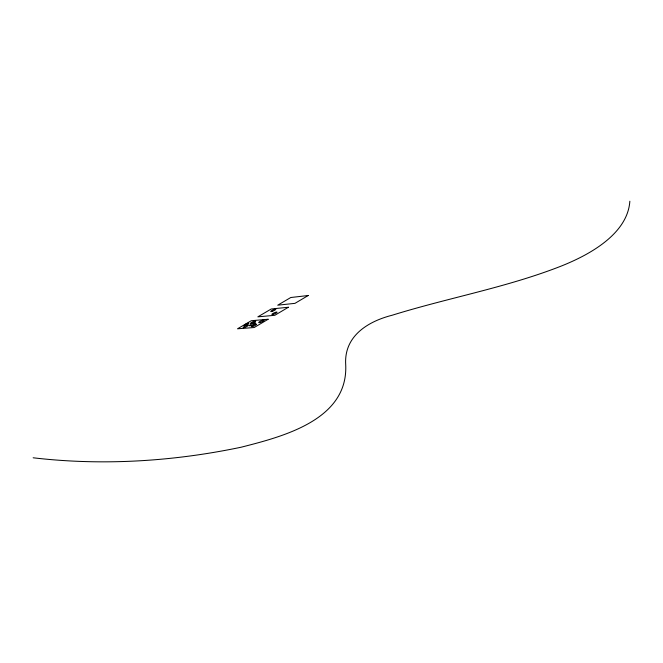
<?xml version="1.0" encoding="UTF-8"?>
<svg xmlns="http://www.w3.org/2000/svg" width="663" height="663" viewBox="0 0 663 663"><rect width="100%" height="100%" fill="white"/><g stroke="black" fill="none" stroke-linecap="round" stroke-linejoin="round"><path stroke-width="0.99" d="M629.85 201.221C628.267 224.55 608.46 241.315 589.689 252.371A60.772 14.387 -20.7 0 1 560.55 266.344C506.002 287.634 448.072 297.853 392.297 315.198C367.625 321.456 343.79 336.298 345.713 364.807C348.274 419.795 283.308 436.478 241.166 447.21C173.035 461.506 102.384 465.923 33.15 457.785M268.134 319.259L254.178 327.53L237.52 328.79L251.269 320.718L268.134 319.259M288.397 307.251L274.805 315.298L257.849 316.848L271.25 308.983L288.397 307.251M308.204 295.516L294.96 303.356L277.731 305.179L290.784 297.513L308.204 295.516M272.079 311.395A2.785 0.539 -24.2 0 0 275.825 309.248A2.785 0.539 -24.2 0 0 271.929 310.441A2.785 0.539 -24.2 0 0 272.079 311.395M273.272 314.337A2.809 0.547 -24.2 0 0 277.035 312.165A2.809 0.547 -24.2 0 0 273.081 313.375A2.809 0.547 -24.2 0 0 273.272 314.337M260.145 322.458A3.008 0.588 -24.4 0 0 264.222 320.113A3.008 0.588 -24.4 0 0 260.053 321.373A3.008 0.588 -24.4 0 0 260.145 322.458M252.769 326.461A2.851 0.564 -24.5 0 0 256.631 324.232A2.851 0.564 -24.5 0 0 252.669 325.442A2.851 0.564 -24.5 0 0 252.769 326.461M251.103 325.566A3.356 0.655 -24.5 0 0 255.545 322.956A3.356 0.655 -24.5 0 0 250.821 324.447A3.356 0.655 -24.5 0 0 251.103 325.566M251.857 323.304A2.826 0.547 -24.4 0 0 255.711 321.099A2.826 0.547 -24.4 0 0 251.799 322.284A2.826 0.547 -24.4 0 0 251.857 323.304M244.622 327.431A2.901 0.564 -24.5 0 0 248.426 325.168A2.901 0.564 -24.5 0 0 244.299 326.494A2.901 0.564 -24.5 0 0 244.622 327.431M245.393 325.276A2.544 0.489 -24.5 0 0 248.874 323.287A2.544 0.489 -24.5 0 0 245.385 324.348A2.544 0.489 -24.5 0 0 245.393 325.276"/></g></svg>
